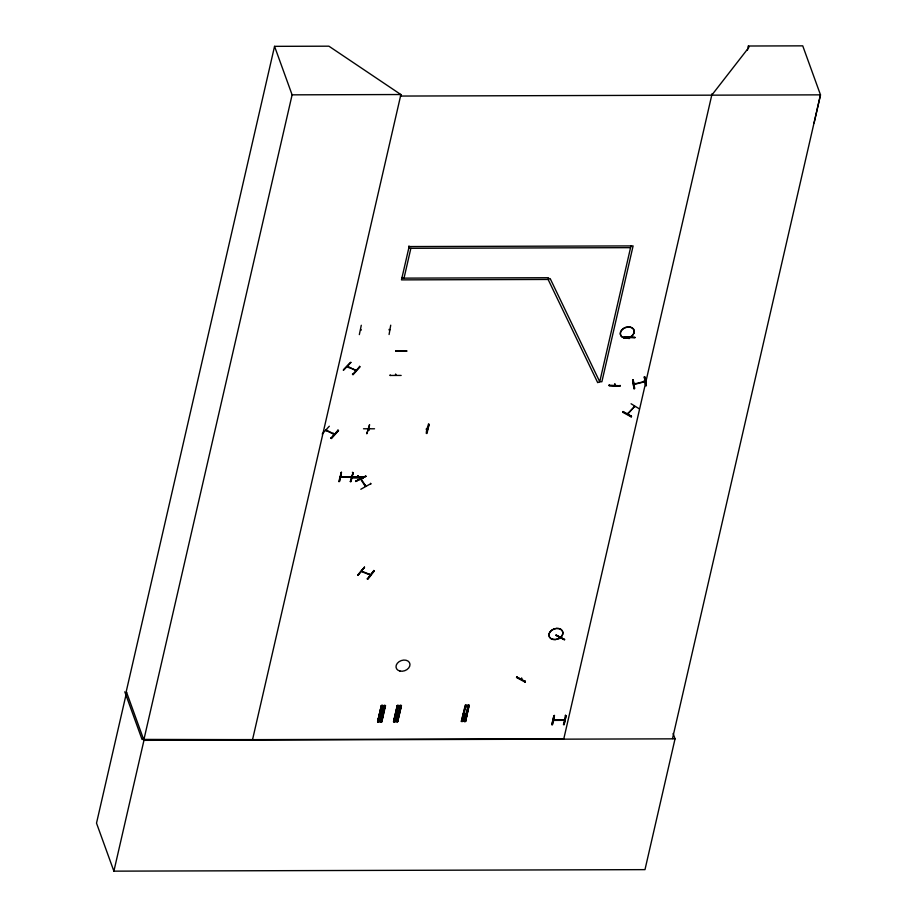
<?xml version="1.0" encoding="UTF-8"?>
<svg xmlns="http://www.w3.org/2000/svg" width="917" height="917" viewBox="0 0 917 917"><rect width="100%" height="100%" fill="white"/><g stroke="black" fill="none" stroke-linecap="round" stroke-linejoin="round"><path stroke-width="1.38" d="M390.172 375.454L401.165 375.431M360.69 479.132L361.585 479.557M365.459 486.377L364.748 485.07M516.787 676.712L516.535 677.537L524.982 682.042L525.2 681.297M623.044 411.573L631.389 416.192M623.09 411.492L622.815 412.318L631.171 416.845M614.562 385.449L614.688 383.959M614.585 385.358L615.066 383.971M629.727 337.628L629.039 338.591L629.36 337.605M629.727 337.811L629.073 338.499M358.341 476.404L358.111 477.115L357.779 476.404M363.27 477.711L352.277 477.642L363.258 477.631L363.247 476.829M363.384 477.23L352.357 477.161L363.338 477.184M370.262 575.028L361.447 571.543M609.175 385.633L619.995 386.24L620.018 385.358M609.278 385.232L620.156 385.759L609.175 385.656L609.186 384.75M615.307 384.67L615.055 385.289M322.188 434.016L329.318 426.222M350.775 362.307L343.657 369.918M358.1 575.28L364.439 567.096M325.673 430.302L334.292 434.475L333.238 433.558M356.197 370.434L354.982 370.25L355.956 370.709C354.26 368.29 344.975 367.602 348.277 366.192M673.112 733.497L675.05 738.838L644.983 869.637L113.891 871.15L143.958 740.351L126.259 691.441L274.55 46.343L328.905 46.182L400.832 94.531L400.488 96.056L820.486 94.852L814.113 122.912M126.58 692.346L96.514 823.145L113.891 871.15M274.55 46.343L292.11 94.841L143.82 739.95L563.817 738.747L712.108 93.649M292.11 94.841L400.901 94.531L252.542 739.641L142.032 739.411L124.792 691.808M400.557 96.056L400.901 94.531M409.142 246.558L401.474 279.88L548.125 279.456L550.177 278.585L599.741 381.759L601.884 381.747L633.108 245.916L409.142 246.558L408.925 245.951M404.019 278.138L410.873 248.289M381.346 705.597L377.666 721.782L381.323 705.586L385.553 705.586L381.827 721.771L380.544 721.771L384.555 705.494L380.566 721.782M381.839 721.759L377.598 721.759L381.529 705.402L382.274 705.482L378.87 721.771L382.607 705.586L382.034 705.586M381.896 705.586L377.701 721.771M382.251 705.391L378.377 721.782L382.125 705.597M380.647 721.782L384.487 705.402L385.071 705.609L381.472 721.576M384.842 705.586L381.105 721.771M381.472 721.668L384.98 705.597M381.747 721.771L385.197 705.494M397.714 721.725L393.508 721.725L397.21 705.54L401.44 705.54L397.634 721.725L401.428 705.551M394.046 721.725L397.416 705.356L393.588 721.725L394.78 721.713L398.138 705.345L394.207 721.713L398.012 705.551M394.768 721.725L398.448 705.563M400.374 705.356L396.453 721.736L400.374 705.448M401.153 705.448L397.439 721.622M397.359 721.53L400.924 705.563M465.595 705.356L461.331 721.53L465.251 705.162L468.908 705.162L465.549 721.519L469.217 705.368M465.962 705.162L462.592 721.53L461.606 721.427M464.357 721.541L468.507 705.368M464.506 721.427L468.071 705.368M464.999 721.541L468.908 705.162L465.504 721.541M630.965 245.928L599.741 381.759L597.689 382.63L548.125 279.456L548.526 277.725L401.875 278.138L401.657 277.542M554.521 715.73L553.914 715.696L551.851 724.671L552.47 724.682L554.384 715.329M553.948 715.684L551.885 724.636M552.355 724.579L554.407 715.661M554.579 719.547L554.636 720.407L553.536 720.051M564.31 719.971L563.233 720.338L564.528 720.017M564.07 724.636L566.11 715.661L564.081 724.648L563.462 724.648L565.468 715.329M747.424 50.194L748.387 46.01L802.742 45.85L820.486 94.852L672.516 738.563M359.338 334.613L361.287 325.26M360.771 329.799L360.817 330.384L360.851 329.49M389.232 330.2L389.863 329.856L389.072 329.398M389.083 334.522L390.722 325.18M338.809 481.62C343.669 462.993 340.184 477.413 339.416 481.62L341.399 472.266M341.628 476.989L341.56 476.496M350.214 477.321L350.03 476.817M350.409 481.643L353.114 472.656L351.016 481.643L350.26 481.242M350.477 481.585L353.068 472.645M363.51 428.766L374.526 428.789M352.288 477.7L352.254 476.806M366.846 433.661L369.585 424.72L366.88 433.615M368.474 430.153L369.597 428.537M369.115 429.465L368.691 429.775M427.379 429.179L426.474 428.778M426.371 429.225L427.448 428.869M426.348 433.5C433.053 412.524 424.181 433.053 426.955 433.5L429.076 424.537L428.331 424.147M632.638 380.177L634.06 388.659L632.638 380.177L633.257 380.039L634.679 388.544L634.06 388.693M634.472 388.2L633.051 379.684M395.754 351.28L406.804 351.016L395.617 350.879M390.183 375.5L390.103 374.847M395.559 375.202L395.491 374.251M395.663 374.801L395.869 374.251M521.016 679.279L522.014 678.763M624.133 337.307L635.114 337.422L624.019 336.883M634.713 406.437L627.239 414.071L627.985 413.269M635.034 406.644L634.002 406.953M369.024 430.084L368.439 430.245L368.565 429.03M633.945 384.143L635.103 383.787L634.037 384.475M643.814 381.667L644.96 381.312M645.064 381.713L643.894 381.999L643.631 381.174M360.736 479.316L365.253 486.285M365.757 486.125L361.195 479.075M521.097 679.199L521.647 677.927M559.553 638.622L560.298 637.842L559.301 638.209M624.133 337.169L634.942 337.754M628.26 413.601L627.606 414.278L634.472 406.552M633.968 407.217L634.518 406.575M644.949 381.724L634.232 384.418M559.255 638.335L559.932 637.774M711.764 95.162L748.891 47.409L748.387 46.01M357.699 575.177L364.576 567.199L357.722 575.142M367.27 578.604L367.923 579.212L374.285 571.004L373.632 570.42M343.371 370.078L350.879 362.41L343.394 370.044M326.704 430.004L326.555 430.726L325.822 430.44M333.421 434.05L333.479 433.282M330.854 437.936L331.473 438.567L338.499 430.658M351.36 476.978L340.769 476.897M556.275 635.068L564.78 639.585L555.782 635.114M524.982 682.042L525.246 681.216M631.16 416.926L631.423 416.1M639.08 408.695L631.079 403.755M378.32 721.759L378.893 721.759M464.289 721.541L464.839 721.519M554.521 720.395L553.559 720.441M357.871 476.336L357.756 475.717M564.413 639.883L556.011 635.355M361.504 571.142L362.123 571.337M355.739 481.54L365.86 476.278M365.929 476.416L355.544 481.276L365.768 475.992M360.817 489.265L370.743 483.706M347.486 366.227L348.46 366.685M634.174 384.04L645.041 381.357M635 384.234L635 383.329M355.807 370.686L347.703 366.273M326.143 430.073L334.625 434.245M340.964 472.61L341.548 472.668M644.215 376.853L644.972 377.105L646.393 385.61L645.637 385.369M427.139 429.225L426.267 429.179M553.788 719.96L564.413 720.017M408.741 248.301L630.564 247.659M381.151 707.053L384.819 707.041M397.038 707.007L400.706 706.996M464.862 706.812L468.53 706.801M379.535 714.091L383.203 714.079M395.422 714.045L399.09 714.034M463.245 713.85L466.913 713.839M379.157 715.73L382.825 715.718M395.044 715.684L398.712 715.684M462.867 715.501L466.535 715.489M566.133 715.696L565.376 715.294M378.824 717.197L382.492 717.186M394.711 717.151L398.379 717.14M462.535 716.956L466.203 716.945M378.446 718.836L382.114 718.825M394.333 718.79L398.001 718.779M462.157 718.596L465.825 718.584M378.194 719.925L381.862 719.914M394.081 719.879L397.749 719.868M461.904 719.696L465.572 719.685M553.685 720.407L564.345 720.326M461.526 721.335L465.194 721.324M143.958 740.351L675.05 738.838M395.743 351.177L406.804 351.028M353.137 472.691L352.392 472.289M351.314 477.321L340.448 477.298M644.903 377.059L646.37 385.576M361.734 571.176L370.709 574.776M370.548 574.65L369.585 574.81M359.441 366.227L360.072 366.857L353.045 374.755L352.415 374.125M338.499 430.669L337.88 430.039M357.71 477.218L358.146 475.717M525.384 681.606L516.844 677.067L525.269 681.663M623.147 411.836L631.572 416.501M369.62 574.776L369.287 574.157M359.647 366.605L352.587 374.457M645.728 385.381L644.399 377.139M365.436 485.517L365.092 484.887M370.938 484.004L370.548 483.259M644.364 377.254L645.774 385.759M373.804 570.752L367.408 579.005L373.804 570.752M338.041 430.371L330.991 438.337L338.041 430.371M399.972 671.061A7.176 5.353 -19.9 0 0 409.968 664.183A7.176 5.353 -19.9 0 0 399.044 661.707A7.176 5.353 -19.9 0 0 399.972 671.061M624.305 338.006A7.141 5.319 -19.9 0 0 634.243 331.175A7.141 5.319 -19.9 0 0 623.388 328.71A7.141 5.319 -19.9 0 0 624.305 338.006M624.225 337.857A7.176 5.353 -19.9 0 0 634.22 330.98A7.176 5.353 -19.9 0 0 623.296 328.504A7.176 5.353 -19.9 0 0 624.225 337.857M552.894 639.401A7.176 5.353 -19.9 0 0 562.889 632.524A7.176 5.353 -19.9 0 0 551.965 630.048A7.176 5.353 -19.9 0 0 552.894 639.39A7.176 5.353 -19.9 0 0 562.878 632.524A7.176 5.353 -19.9 0 0 551.965 630.048A7.176 5.353 -19.9 0 0 552.894 639.401"/></g></svg>
